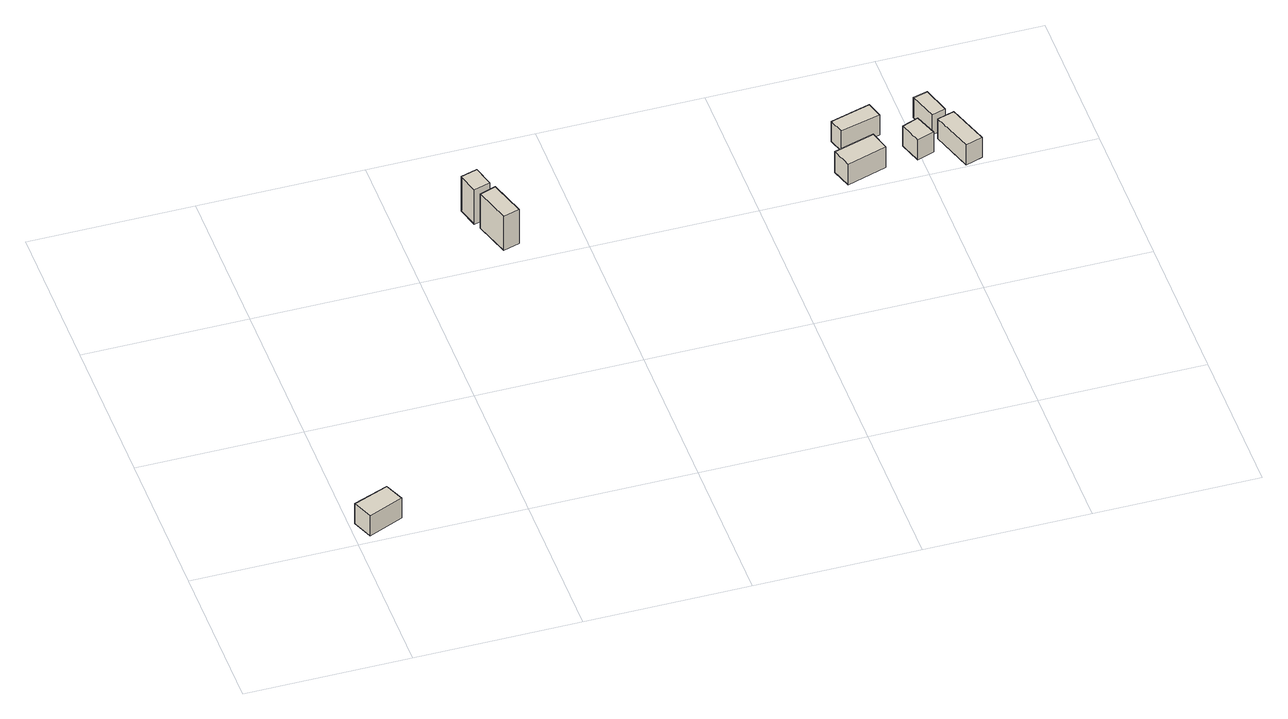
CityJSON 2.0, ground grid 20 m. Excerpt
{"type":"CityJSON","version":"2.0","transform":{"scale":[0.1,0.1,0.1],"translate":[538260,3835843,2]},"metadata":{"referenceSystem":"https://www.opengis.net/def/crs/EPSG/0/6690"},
"CityObjects":{
"building1":{"type":"Building","attributes":{"class":"3003","BuildingDetailAttribute.specifiedBuildingCoverageRate":0.6,"BuildingDetailAttribute.surveyYear":2017,"BuildingTsunamiRiskAttribute.description":"1","BuildingTsunamiRiskAttribute.rank":"2","BuildingTsunamiRiskAttribute.depth":0.6,"BuildingHighTideRiskAttribute.description":"1","BuildingHighTideRiskAttribute.rank":"3","BuildingHighTideRiskAttribute.depth":4.25,"BuildingIDAttribute.prefecture":"27","BuildingIDAttribute.city":"27104"},"geometry":[{"type":"Solid","lod":"1","boundaries":[[[[0,1,2,3]],[[2,4,5,3]],[[1,6,4,2]],[[0,7,6,1]],[[3,5,7,0]],[[4,6,7,5]]]]}]},
"building2":{"type":"Building","attributes":{"class":"3001","measuredHeight":5.2,"BuildingDetailAttribute.specifiedBuildingCoverageRate":0.6,"BuildingDetailAttribute.surveyYear":2017,"BuildingTsunamiRiskAttribute.description":"1","BuildingTsunamiRiskAttribute.rank":"1","BuildingTsunamiRiskAttribute.depth":0.17,"BuildingHighTideRiskAttribute.description":"1","BuildingHighTideRiskAttribute.rank":"3","BuildingHighTideRiskAttribute.depth":3.81,"BuildingIDAttribute.prefecture":"27","BuildingIDAttribute.city":"27104"},"geometry":[{"type":"Solid","lod":"1","boundaries":[[[[8,9,10,11]],[[10,12,13,11]],[[9,14,12,10]],[[8,15,14,9]],[[11,13,15,8]],[[12,14,15,13]]]]}]},
"building3":{"type":"Building","attributes":{"class":"3001","measuredHeight":5.1,"BuildingDetailAttribute.specifiedBuildingCoverageRate":0.6,"BuildingDetailAttribute.surveyYear":2017,"BuildingTsunamiRiskAttribute.description":"1","BuildingTsunamiRiskAttribute.rank":"1","BuildingTsunamiRiskAttribute.depth":0.17,"BuildingHighTideRiskAttribute.description":"1","BuildingHighTideRiskAttribute.rank":"3","BuildingHighTideRiskAttribute.depth":3.81,"BuildingIDAttribute.prefecture":"27","BuildingIDAttribute.city":"27104"},"geometry":[{"type":"Solid","lod":"1","boundaries":[[[[16,17,18,19]],[[18,20,21,19]],[[17,22,20,18]],[[16,23,22,17]],[[19,21,23,16]],[[20,22,23,21]]]]}]},
"building4":{"type":"Building","attributes":{"class":"3003","measuredHeight":3.1,"BuildingDetailAttribute.specifiedBuildingCoverageRate":0.6,"BuildingDetailAttribute.surveyYear":2017,"BuildingTsunamiRiskAttribute.description":"1","BuildingTsunamiRiskAttribute.rank":"2","BuildingTsunamiRiskAttribute.depth":0.53,"BuildingHighTideRiskAttribute.description":"1","BuildingHighTideRiskAttribute.rank":"3","BuildingHighTideRiskAttribute.depth":4.16,"BuildingIDAttribute.prefecture":"27","BuildingIDAttribute.city":"27104"},"geometry":[{"type":"Solid","lod":"1","boundaries":[[[[24,25,26,27]],[[26,28,29,27]],[[25,30,28,26]],[[24,31,30,25]],[[27,29,31,24]],[[28,30,31,29]]]]}]},
"building5":{"type":"Building","attributes":{"class":"3001","BuildingDetailAttribute.specifiedBuildingCoverageRate":0.6,"BuildingDetailAttribute.surveyYear":2017,"BuildingTsunamiRiskAttribute.description":"1","BuildingTsunamiRiskAttribute.rank":"2","BuildingTsunamiRiskAttribute.depth":0.5,"BuildingHighTideRiskAttribute.description":"1","BuildingHighTideRiskAttribute.rank":"3","BuildingHighTideRiskAttribute.depth":4.13,"BuildingIDAttribute.prefecture":"27","BuildingIDAttribute.city":"27104"},"geometry":[{"type":"Solid","lod":"1","boundaries":[[[[32,33,34,35]],[[34,36,37,35]],[[33,38,36,34]],[[32,39,38,33]],[[35,37,39,32]],[[36,38,39,37]]]]}]},
"building6":{"type":"Building","attributes":{"class":"3001","BuildingDetailAttribute.specifiedBuildingCoverageRate":0.6,"BuildingDetailAttribute.surveyYear":2017,"BuildingTsunamiRiskAttribute.description":"1","BuildingTsunamiRiskAttribute.rank":"2","BuildingTsunamiRiskAttribute.depth":0.53,"BuildingHighTideRiskAttribute.description":"1","BuildingHighTideRiskAttribute.rank":"3","BuildingHighTideRiskAttribute.depth":4.15,"BuildingIDAttribute.prefecture":"27","BuildingIDAttribute.city":"27104"},"geometry":[{"type":"Solid","lod":"1","boundaries":[[[[40,41,42,43]],[[42,44,45,43]],[[41,46,44,42]],[[40,47,46,41]],[[43,45,47,40]],[[44,46,47,45]]]]}]},
"building7":{"type":"Building","attributes":{"class":"3001","BuildingDetailAttribute.specifiedBuildingCoverageRate":0.6,"BuildingDetailAttribute.surveyYear":2017,"BuildingTsunamiRiskAttribute.description":"1","BuildingTsunamiRiskAttribute.rank":"2","BuildingTsunamiRiskAttribute.depth":0.53,"BuildingHighTideRiskAttribute.description":"1","BuildingHighTideRiskAttribute.rank":"3","BuildingHighTideRiskAttribute.depth":4.16,"BuildingIDAttribute.prefecture":"27","BuildingIDAttribute.city":"27104"},"geometry":[{"type":"Solid","lod":"1","boundaries":[[[[48,49,50,51]],[[50,52,53,51]],[[49,54,52,50]],[[48,55,54,49]],[[51,53,55,48]],[[52,54,55,53]]]]}]},
"building8":{"type":"Building","attributes":{"class":"3001","BuildingDetailAttribute.specifiedBuildingCoverageRate":0.6,"BuildingDetailAttribute.surveyYear":2017,"BuildingTsunamiRiskAttribute.description":"1","BuildingTsunamiRiskAttribute.rank":"2","BuildingTsunamiRiskAttribute.depth":0.53,"BuildingHighTideRiskAttribute.description":"1","BuildingHighTideRiskAttribute.rank":"3","BuildingHighTideRiskAttribute.depth":4.15,"BuildingIDAttribute.prefecture":"27","BuildingIDAttribute.city":"27104"},"geometry":[{"type":"Solid","lod":"1","boundaries":[[[[56,57,58,59]],[[58,60,61,59]],[[57,62,60,58]],[[56,63,62,57]],[[59,61,63,56]],[[60,62,63,61]]]]}]}
},
"vertices":[
[6,32,4],[49,49,4],[59,25,4],[16,7,4],[59,25,34],[16,7,34],[49,49,34],[6,32,34],
[280,497,5],[300,503,5],[307,477,5],[287,471,5],[307,477,57],[287,471,57],[300,503,57],[280,497,57],
[291,463,5],[311,470,5],[325,425,5],[305,419,5],[325,425,56],[305,419,56],[311,470,56],[291,463,56],
[700,436,1],[750,451,1],[757,426,1],[708,411,1],[757,426,32],[708,411,32],[750,451,32],[700,436,32],
[712,487,1],[761,501,1],[767,481,1],[718,468,1],[767,481,31],[718,468,31],[761,501,31],[712,487,31],
[786,455,1],[806,463,1],[816,435,1],[795,428,1],[816,435,31],[795,428,31],[806,463,31],[786,455,31],
[812,497,1],[830,502,1],[840,468,1],[823,463,1],[840,468,31],[823,463,31],[830,502,31],[812,497,31],
[827,455,1],[848,461,1],[865,410,1],[844,403,1],[865,410,31],[844,403,31],[848,461,31],[827,455,31]
]}
